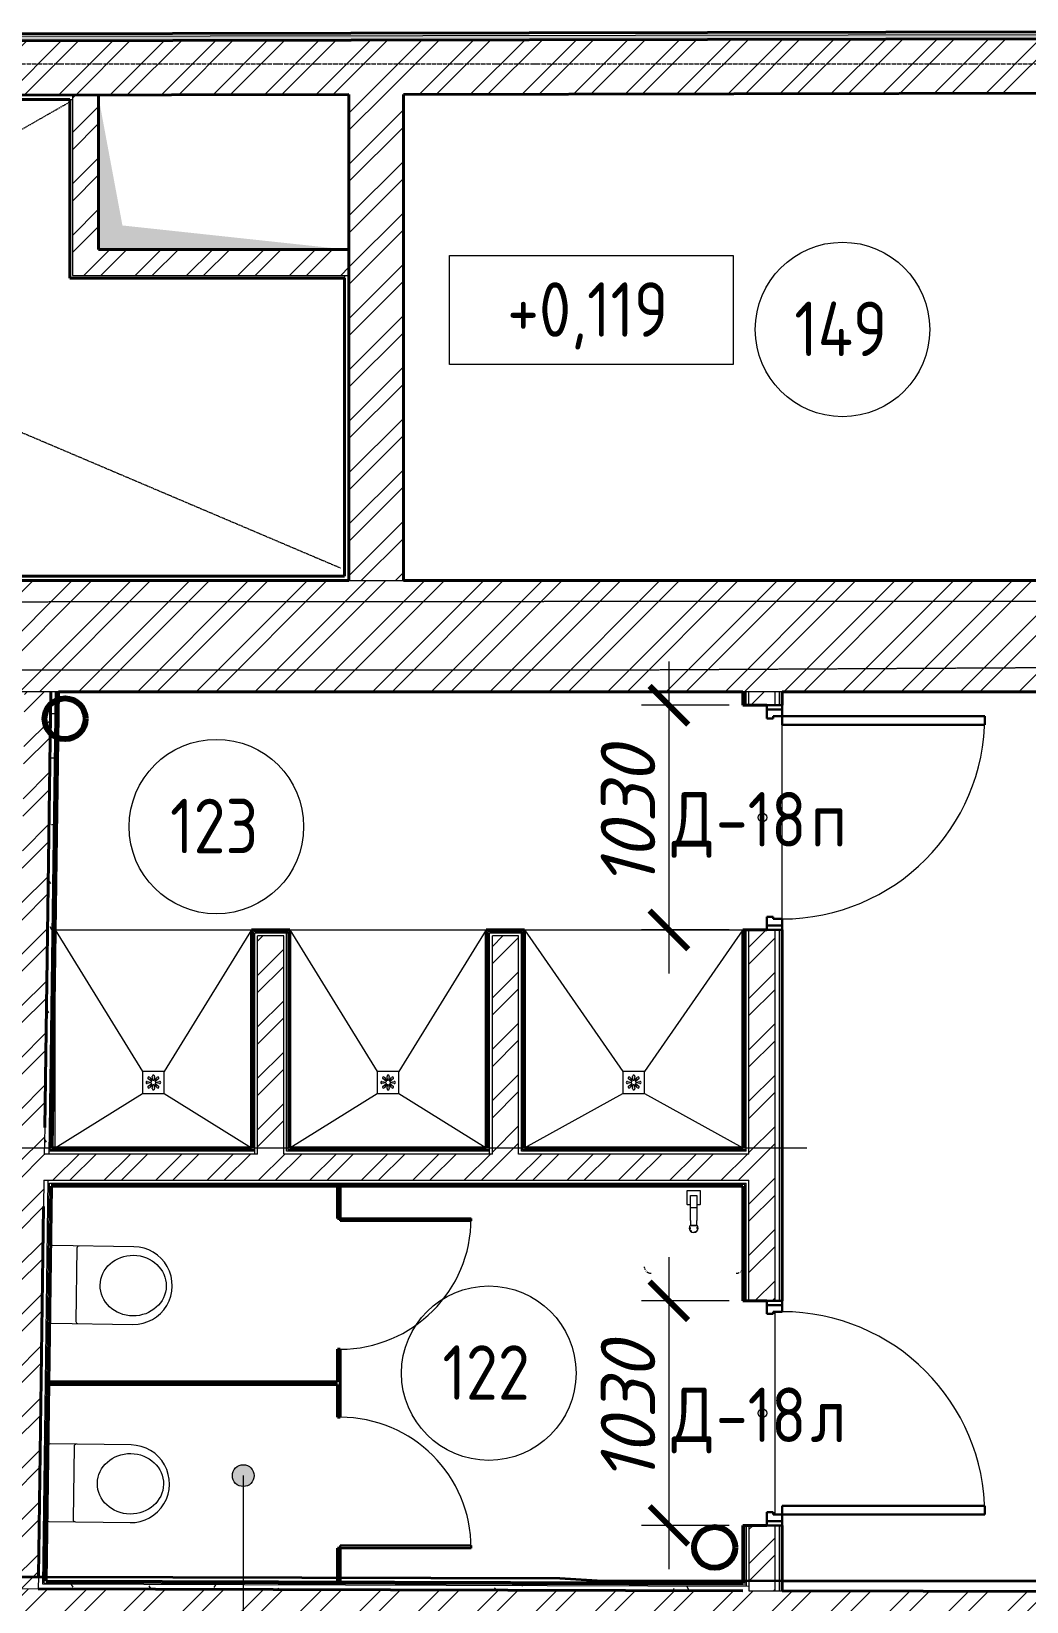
# Model space of a CAD drawing. Header units: millimetres. Extents: x 749182 to 2267578, y 70462 to 311449.
# Drawn here: x 1983224 to 1987787, y 89121 to 96322 of the extents above; entities that cross this region are included whole.
import ezdxf

# ---------------------------------------------------------------- set-up
doc = ezdxf.new("R2010")
doc.units = ezdxf.units.MM
for name, pattern in [('ADSK_Линия сетки', [25, 20, -2.5, 0, -2.5]), ('ADSK_Сверху', [4.5, 3, -1.5]), ('ADSK_Штриховая_ш2 п1', [3, 2, -1]), ('осеваяX2', [4, 2.5, -0.5, 0.5, -0.5])]:
    doc.linetypes.add(name, pattern=pattern)
doc.layers.get('Defpoints').update_dxf_attribs({"color": 255})
for name, color, linetype, lineweight in [('Аннотация', 7, 'Continuous', 9), ('Двери', 7, 'Continuous', 20), ('Марки дверей', 7, 'Continuous', 20), ('Марки помещений', 7, 'Continuous', 20), ('Обобщенные модели', 7, 'Continuous', 18), ('Оборудование', 7, 'Continuous', 18), ('Оси', 165, 'осеваяX2', 13), ('отметки', 7, 'Continuous', 20), ('Перекрытие', 7, 'Continuous', 18), ('размеры', 7, 'Continuous', 9), ('Сантехника', 7, 'Continuous', 18), ('Сантехническое оборудование', 7, 'Continuous', 9), ('Стены', 184, 'Continuous', 40), ('Стены внутренние', 7, 'Continuous', 18), ('Стены разрез', 7, 'Continuous', 35), ('Стены штриховка', 7, 'Continuous', 18), ('стояки', 7, 'Continuous', 9), ('Узлы', 7, 'Continuous', 18)]:
    doc.layers.add(name, color=color, linetype=linetype, lineweight=lineweight)
doc.layers.add('Линии', color=7, linetype='Continuous', lineweight=9, true_color=0x00a600)
doc.layers.add('планы со стояками отопление_dwg', color=7, linetype='Continuous', lineweight=9, true_color=0x767676)
doc.styles.add('GOST Common_2', font='GOST_Common.ttf', dxfattribs={"width": 0.9, "height": 200})
doc.styles.add('М2', font='isocpeui.ttf')
doc.dimstyles.new('SPDS 1_100', dxfattribs={"dimscale": 100, "dimtxt": 2.5, "dimasz": 1.77, "dimexe": 1.25, "dimexo": 0.625, "dimtad": 1, "dimdec": 0, "dimrnd": 0.001, "dimzin": 9, "dimtxsty": 'М2', "dimblk": 'ARCHTICK', "dimcen": 2.5, "dimdle": 2, "dimclrt": 256, "dimadec": 0, "dimazin": 2, "dimtfac": 0.75, "dimtdec": 0, "dimtmove": 1, "dimatfit": 3, "dimfxl": 0, "dimtolj": 1, "dimlwd": 9, "dimlwe": 9, "dimarcsym": 0})
pattern_1 = [(0, (1958220.23, 75616.62), (406.4, 101.6), [33.528, -271.272, 33.528, -271.272, -1625.6]), (0, (1958220.23, 75616.62), (406.4, 101.6), [-609.6, 33.528, -576.072, 33.528, -271.272, -711.2]), (0, (1958220.23, 75616.62), (406.4, 101.6), [-1524, 33.528, -169.672, 33.528, -474.472]), (120, (1958372.63, 75667.42), (-291.18818, 301.15272), [33.528, -271.272, 33.528, -271.272, -1625.6]), (120, (1958372.63, 75667.42), (-291.18818, 301.15272), [-609.6, 33.528, -576.072, 33.528, -271.272, -711.2]), (120, (1958372.63, 75667.42), (-291.18818, 301.15272), [-1524, 33.528, -169.672, 33.528, -474.472]), (240, (1958423.43, 75870.62), (-115.21182, -402.75272), [33.528, -271.272, 33.528, -271.272, -1625.6]), (240, (1958423.43, 75870.62), (-115.21182, -402.75272), [-609.6, 33.528, -576.072, 33.528, -271.272, -711.2]), (240, (1958423.43, 75870.62), (-115.21182, -402.75272), [-1524, 33.528, -169.672, 33.528, -474.472])]
pattern_2 = [(45, (1958220.23, 75616.62), (-117.8655, 117.8655), []), (45, (1958298.8, 75616.62), (-117.8655, 117.8655), [])]
pattern_3 = [(45, (1958220.23, 75616.62), (-70.71068, 70.71068), [])]

# ---------------------------------------------------------------- blocks, each defined once
blk = doc.blocks.new('Существующие стены 1 эт - Существующие стены 1 эт-653793-01 План 1-го этажа маркировочный')
at = {"layer": 'Стены'}
blk.add_line((28445.2, 13599.4), (32868.8, 13596.4), dxfattribs=at)
at = {"layer": 'Стены разрез'}
for p, q in [((25061.5, 13616.2), (24890.9, 13617.5)), ((27426, 13610.5), (25061.5, 13616.2)), ((27598, 13599.9), (27426, 13610.5)), ((32868.8, 13596.4), (27598, 13599.9))]:
    blk.add_line(p, q, dxfattribs=at)
blk = doc.blocks.new('AC_Дверь_Однопольная_Стальная - Д-18п 1030х2200h-1983219-01 План 1-го этажа маркировочный')
at = {"layer": 'Двери', "lineweight": 30}
for p, q in [((-465, 1020), (-425, 1020)), ((-465, 90), (-465, 1020)), ((-425, 1020), (-425, 90)), ((-515, 90), (-495, 90)), ((-515, 20), (-515, 90)), ((-495, 90), (-465, 90)), ((-495, 20), (-495, 90)), ((-495, 90), (-495, 20)), ((-425, 90), (-465, 90)), ((-465, 90), (-465, 50)), ((465, 90), (495, 90)), ((465, 50), (465, 90)), ((495, 90), (495, 20)), ((495, 90), (515, 90)), ((495, 20), (495, 90)), ((515, 90), (515, 20)), ((-495, 20), (-515, 20)), ((-455, 20), (-495, 20)), ((-465, 50), (-455, 50)), ((-455, 50), (-455, 20)), ((455, 50), (465, 50)), ((455, 20), (455, 50)), ((495, 20), (455, 20)), ((515, 20), (495, 20))]:
    blk.add_line(p, q, dxfattribs=at)
at = {"layer": 'Двери'}
blk.add_arc((-465, 90), 930, 0, 90, dxfattribs=at)
blk = doc.blocks.new('AC_Дверь_Однопольная_Стальная - Д-18л 1030х2200h-1983214-01 План 1-го этажа маркировочный')
at = {"layer": 'Двери', "lineweight": 30}
for p, q in [((465, 1020), (425, 1020)), ((425, 1020), (425, 90)), ((465, 90), (465, 1020)), ((-495, 90), (-515, 90)), ((-515, 90), (-515, 20)), ((-465, 90), (-495, 90)), ((-495, 90), (-495, 20)), ((-495, 20), (-495, 90)), ((-465, 50), (-465, 90)), ((425, 90), (465, 90)), ((495, 90), (465, 90)), ((465, 90), (465, 50)), ((495, 20), (495, 90)), ((515, 90), (495, 90)), ((495, 90), (495, 20)), ((515, 20), (515, 90)), ((-515, 20), (-495, 20)), ((-495, 20), (-455, 20)), ((-455, 50), (-465, 50)), ((-455, 20), (-455, 50)), ((465, 50), (455, 50)), ((455, 50), (455, 20)), ((455, 20), (495, 20)), ((495, 20), (515, 20))]:
    blk.add_line(p, q, dxfattribs=at)
at = {"layer": 'Двери'}
blk.add_arc((465, 90), 930, 90, 180, dxfattribs=at)
blk = doc.blocks.new('Parametric_Porcelain_bathroom_sink_20774 - 450х400мм-V221-01 План 1-го этажа маркировочный')
at = {"layer": 'Оборудование'}
for p, q in [((-89.1, 431.1), (-88.2, 431.9)), ((343.1, 427.1), (343.9, 426.2)), ((110, 217.1), (140, 217.1)), ((110, 217.1), (110, 194.1)), ((140, 217.1), (110, 217.1)), ((140, 194.1), (140, 217.1)), ((110, 134.5), (110, 194.1)), ((140, 194.1), (140, 134.5)), ((93.2, 119.2), (93.2, 59.6)), ((110, 121.1), (95.1, 121.1)), ((110, 99.5), (110, 134.5)), ((140, 134.5), (110, 134.5)), ((110, 79.5), (110, 99.5)), ((140, 79.5), (110, 79.5)), ((140, 134.5), (140, 99.5)), ((154.6, 121.1), (140, 121.1)), ((140, 99.5), (140, 79.5)), ((156.5, 59.6), (156.5, 119.2)), ((94.7, 58.1), (155, 58.1))]:
    blk.add_line(p, q, dxfattribs=at)
at = {"layer": 'Оборудование', "flags": 128}
for points in [[(-83.1, 435), (-82, 435.5), (-80.9, 436), (-79.7, 436.4)], [(-77.4, 437.1), (-76.3, 437.3), (-75.1, 437.6), (-73.9, 437.7), (-72.7, 437.9), (-71.5, 438), (-70.3, 438), (-70, 438)], [(320, 438), (321.2, 438), (322.4, 437.9), (323.6, 437.8), (324.8, 437.6), (326, 437.4), (327.1, 437.1)], [(329.4, 436.5), (330.6, 436.1), (331.7, 435.6), (332.8, 435.1), (333.9, 434.6)], [(335.9, 433.4), (336.9, 432.8), (337.9, 432.1), (338.9, 431.3), (339.8, 430.6)], [(-100, 408), (-100, 409.2), (-99.9, 410.4), (-99.8, 411.6), (-99.6, 412.8), (-99.4, 414), (-99.1, 415.1)], [(-98.5, 417.4), (-98.1, 418.6), (-97.6, 419.7), (-97.1, 420.8), (-96.6, 421.9)], [(-95.4, 423.9), (-94.8, 424.9), (-94.1, 425.9), (-93.3, 426.9), (-92.6, 427.8)], [(347, 421.1), (347.5, 420), (348, 418.9), (348.4, 417.7)], [(349.1, 415.4), (349.3, 414.3), (349.6, 413.1), (349.7, 411.9), (349.9, 410.7), (350, 409.5), (350, 408.3), (350, 408)]]:
    blk.add_lwpolyline(points, dxfattribs=at)
at = {"layer": 'Оборудование'}
for centre, radius, start, end in [((125, 230), 20, 0, 180), ((125, 230), 20, 180, 221.0942), ((125, 230), 18.2, 165.15778, 180), ((125, 230), 18.2, 180, 191.34075), ((125, 230), 16.3, 175.36727, 180), ((125, 230), 16.3, 175.36727, 180), ((125, 230), 16.3, 180, 198.62064), ((125, 230), 16.3, 180, 198.62064), ((125, 230), 18.2, 208.98332, 219.73377), ((125, 230), 18.2, 95.84531, 146.66266), ((125, 230), 16.3, 216.87489, 225), ((125, 230), 16.3, 216.87489, 225), ((125, 230), 18.2, 85.13096, 94.18327), ((125, 230), 18.2, 52.75928, 62.71908), ((125, 230), 16.3, 36.87489, 45), ((125, 230), 16.3, 36.87489, 45), ((125, 230), 18.2, 45, 49.4056), ((125, 230), 18.2, 315, 326.66266), ((125, 230), 18.2, 28.98332, 39.73377), ((125, 230), 20, 318.88517, 360), ((125, 230), 16.3, 0, 18.62064), ((125, 230), 16.3, 0, 18.62064), ((125, 230), 16.3, 355.36727, 360), ((125, 230), 16.3, 355.36727, 360), ((125, 230), 18.2, 345.15778, 360), ((125, 230), 18.2, 0, 11.34075), ((95.1, 119.2), 1.87, 90, 180), ((95.1, 119.2), 1.87, 120, 150), ((95.1, 119.2), 1.87, 120, 150), ((95.1, 119.2), 1.87, 120, 150), ((154.6, 119.2), 1.87, 0, 90), ((154.6, 119.2), 1.87, 30, 60), ((154.6, 119.2), 1.87, 30, 60), ((154.6, 119.2), 1.87, 30, 60), ((94.7, 59.6), 1.49, 180, 270), ((155, 59.6), 1.49, 270, 360)]:
    blk.add_arc(centre, radius, start, end, dxfattribs=at)
blk = doc.blocks.new('Дверь-Одинарная-Панель - 600 x 2150 мм с_у-1872436-01 План 1-го этажа маркировочный')
at = {"layer": 'Двери', "lineweight": 30}
for p, q in [((288, -6), (300, -6)), ((288, -606), (288, -6)), ((300, -6), (300, -606)), ((300, -606), (288, -606))]:
    blk.add_line(p, q, dxfattribs=at)
at = {"layer": 'Двери'}
blk.add_arc((300, -6), 600, 180, 270, dxfattribs=at)
blk = doc.blocks.new('Дверь-Одинарная-Панель - 600 x 2150 мм с_у-1872435-01 План 1-го этажа маркировочный')
at = {"layer": 'Двери', "lineweight": 30}
for p, q in [((300, 606), (288, 606)), ((288, 606), (288, 6)), ((300, 6), (300, 606)), ((288, 6), (300, 6))]:
    blk.add_line(p, q, dxfattribs=at)
at = {"layer": 'Двери'}
blk.add_arc((300, 6), 600, 90, 180, dxfattribs=at)
blk = doc.blocks.new('Туалет подвесной-Moderna R-Laufen - 000 White-1870148-01 План 1-го этажа маркировочный')
at = {"layer": 'Обобщенные модели'}
for p, q in [((-53, 399.3), (-53, 27.4)), ((303, 27.4), (303, 399.3)), ((-43.1, 137.8), (293.1, 137.8))]:
    blk.add_line(p, q, dxfattribs=at)
for centre, radius, start, end in [((125, 399.3), 178, 360, 180), ((-43.1, 147.7), 9.89, 180, 270), ((293.1, 147.7), 9.89, 270, 360), ((-43.1, 27.4), 9.89, 180, 270), ((293.1, 27.4), 9.89, 270, 360)]:
    blk.add_arc(centre, radius, start, end, dxfattribs=at)
blk.add_ellipse((125, 398.3), major_axis=(0, 151.6), ratio=0.916517, dxfattribs=at)
at = {"layer": 'Сантехника'}
for p, q in [((-130, -137.5), (-130, -142.5)), ((-130, -142.5), (380, -142.5)), ((380, -142.5), (380, -137.5))]:
    blk.add_line(p, q, dxfattribs=at)
blk = doc.blocks.new('4-slope_shower_with_drain_2858 - 4-slope_shower_with_drain_2858-V230-01 План 1-го этажа маркировочный')
at = {"layer": 'Сантехническое оборудование'}
for p, q in [((-450, -300), (-450, 700)), ((-450, 700), (450, 700)), ((-450, 700), (-50, 50)), ((450, 700), (50, 50)), ((50, 50), (-50, 50)), ((-50, 50), (-50, -50)), ((-27.9, 4.9), (-11, 1.9)), ((-9.2, 6.4), (-23.2, 16.3)), ((-16.3, 23.2), (-6.4, 9.2)), ((-1.9, 11), (-4.9, 27.9)), ((4.9, 27.9), (1.9, 11)), ((6.4, 9.2), (16.3, 23.2)), ((23.2, 16.3), (9.2, 6.4)), ((11, 1.9), (27.9, 4.9)), ((50, -50), (50, 50)), ((-450, -300), (-50, -50)), ((-50, -50), (50, -50)), ((-11, -1.9), (-27.9, -4.9)), ((-23.2, -16.3), (-9.2, -6.4)), ((-6.4, -9.2), (-16.3, -23.2)), ((-4.9, -27.9), (-1.9, -11)), ((1.9, -11), (4.9, -27.9)), ((16.3, -23.2), (6.4, -9.2)), ((9.2, -6.4), (23.2, -16.3)), ((27.9, -4.9), (11, -1.9)), ((50, -50), (450, -300))]:
    blk.add_line(p, q, dxfattribs=at)
for centre, radius, start, end in [((-28.8, 0), 5, 80, 280), ((-20.4, 20.4), 5, 35, 235), ((-12, 0), 2.19, 297.42591, 62.57409), ((-12, 0), 2.19, 6.95268, 62.57409), ((-8.5, 8.5), 2.19, 252.42591, 17.57409), ((-8.5, 8.5), 2.19, 252.42591, 294.14197), ((-8.5, 8.5), 2.19, 335.85803, 17.57409), ((0, 28.8), 5, 350, 190), ((0, 12), 2.19, 207.42591, 332.57409), ((0, 12), 2.19, 207.42591, 332.57409), ((8.5, 8.5), 2.19, 162.42591, 287.57409), ((8.5, 8.5), 2.19, 162.42591, 204.14197), ((8.5, 8.5), 2.19, 231.95268, 287.57409), ((12, 0), 2.19, 117.42591, 242.57409), ((12, 0), 2.19, 117.42591, 173.04732), ((20.4, 20.4), 5, 305, 145), ((28.8, 0), 5, 260, 100), ((-20.4, -20.4), 5, 125, 325), ((-12, 0), 2.19, 297.42591, 353.04732), ((-8.5, -8.5), 2.19, 342.42591, 107.57409), ((-8.5, -8.5), 2.19, 65.85803, 107.57409), ((-8.5, -8.5), 2.19, 342.42591, 38.04732), ((0, -28.8), 5, 170, 10), ((0, -12), 2.19, 27.42591, 152.57409), ((0, -12), 2.19, 27.42591, 152.57409), ((8.5, -8.5), 2.19, 72.42591, 197.57409), ((8.5, -8.5), 2.19, 155.85803, 197.57409), ((8.5, -8.5), 2.19, 72.42591, 114.14197), ((12, 0), 2.19, 186.95268, 242.57409), ((20.4, -20.4), 5, 215, 55)]:
    blk.add_arc(centre, radius, start, end, dxfattribs=at)
blk = doc.blocks.new('4-slope_shower_with_drain_2858 - 4-slope_shower_with_drain_2858-V231-01 План 1-го этажа маркировочный')
at = {"layer": 'Сантехническое оборудование'}
for p, q in [((-450, 700), (450, 700)), ((-450, 700), (-50, 50)), ((450, 700), (50, 50)), ((50, 50), (-50, 50)), ((-50, 50), (-50, -50)), ((-27.9, 4.9), (-11, 1.9)), ((-9.2, 6.4), (-23.2, 16.3)), ((-16.3, 23.2), (-6.4, 9.2)), ((-1.9, 11), (-4.9, 27.9)), ((4.9, 27.9), (1.9, 11)), ((6.4, 9.2), (16.3, 23.2)), ((23.2, 16.3), (9.2, 6.4)), ((11, 1.9), (27.9, 4.9)), ((50, -50), (50, 50)), ((-450, -300), (-50, -50)), ((-50, -50), (50, -50)), ((-11, -1.9), (-27.9, -4.9)), ((-23.2, -16.3), (-9.2, -6.4)), ((-6.4, -9.2), (-16.3, -23.2)), ((-4.9, -27.9), (-1.9, -11)), ((1.9, -11), (4.9, -27.9)), ((16.3, -23.2), (6.4, -9.2)), ((9.2, -6.4), (23.2, -16.3)), ((27.9, -4.9), (11, -1.9)), ((50, -50), (450, -300))]:
    blk.add_line(p, q, dxfattribs=at)
for centre, radius, start, end in [((-28.8, 0), 5, 80, 280), ((-20.4, 20.4), 5, 35, 235), ((-12, 0), 2.19, 297.42591, 62.57409), ((-12, 0), 2.19, 6.95268, 62.57409), ((-8.5, 8.5), 2.19, 252.42591, 17.57409), ((-8.5, 8.5), 2.19, 252.42591, 294.14197), ((-8.5, 8.5), 2.19, 335.85803, 17.57409), ((0, 28.8), 5, 350, 190), ((0, 12), 2.19, 207.42591, 332.57409), ((0, 12), 2.19, 207.42591, 332.57409), ((8.5, 8.5), 2.19, 162.42591, 287.57409), ((8.5, 8.5), 2.19, 162.42591, 204.14197), ((8.5, 8.5), 2.19, 231.95268, 287.57409), ((12, 0), 2.19, 117.42591, 242.57409), ((12, 0), 2.19, 117.42591, 173.04732), ((20.4, 20.4), 5, 305, 145), ((28.8, 0), 5, 260, 100), ((-20.4, -20.4), 5, 125, 325), ((-12, 0), 2.19, 297.42591, 353.04732), ((-8.5, -8.5), 2.19, 342.42591, 107.57409), ((-8.5, -8.5), 2.19, 65.85803, 107.57409), ((-8.5, -8.5), 2.19, 342.42591, 38.04732), ((0, -28.8), 5, 170, 10), ((0, -12), 2.19, 27.42591, 152.57409), ((0, -12), 2.19, 27.42591, 152.57409), ((8.5, -8.5), 2.19, 72.42591, 197.57409), ((8.5, -8.5), 2.19, 155.85803, 197.57409), ((8.5, -8.5), 2.19, 72.42591, 114.14197), ((12, 0), 2.19, 186.95268, 242.57409), ((20.4, -20.4), 5, 215, 55)]:
    blk.add_arc(centre, radius, start, end, dxfattribs=at)
blk = doc.blocks.new('4-slope_shower_with_drain_2858 - 1000х1000-V232-01 План 1-го этажа маркировочный')
at = {"layer": 'Сантехническое оборудование'}
for p, q in [((-500, 700), (500, 700)), ((-500, 700), (-50, 50)), ((500, 700), (50, 50)), ((50, 50), (-50, 50)), ((-50, 50), (-50, -50)), ((-27.9, 4.9), (-11, 1.9)), ((-9.2, 6.4), (-23.2, 16.3)), ((-16.3, 23.2), (-6.4, 9.2)), ((-1.9, 11), (-4.9, 27.9)), ((4.9, 27.9), (1.9, 11)), ((6.4, 9.2), (16.3, 23.2)), ((23.2, 16.3), (9.2, 6.4)), ((11, 1.9), (27.9, 4.9)), ((50, -50), (50, 50)), ((-500, -300), (-50, -50)), ((-50, -50), (50, -50)), ((-11, -1.9), (-27.9, -4.9)), ((-23.2, -16.3), (-9.2, -6.4)), ((-6.4, -9.2), (-16.3, -23.2)), ((-4.9, -27.9), (-1.9, -11)), ((1.9, -11), (4.9, -27.9)), ((16.3, -23.2), (6.4, -9.2)), ((9.2, -6.4), (23.2, -16.3)), ((27.9, -4.9), (11, -1.9)), ((50, -50), (500, -300))]:
    blk.add_line(p, q, dxfattribs=at)
for centre, radius, start, end in [((-28.8, 0), 5, 80, 280), ((-20.4, 20.4), 5, 35, 235), ((-12, 0), 2.19, 297.42591, 62.57409), ((-12, 0), 2.19, 6.95268, 62.57409), ((-8.5, 8.5), 2.19, 252.42591, 17.57409), ((-8.5, 8.5), 2.19, 252.42591, 294.14197), ((-8.5, 8.5), 2.19, 335.85803, 17.57409), ((0, 28.8), 5, 350, 190), ((0, 12), 2.19, 207.42591, 332.57409), ((0, 12), 2.19, 207.42591, 332.57409), ((8.5, 8.5), 2.19, 162.42591, 287.57409), ((8.5, 8.5), 2.19, 162.42591, 204.14197), ((8.5, 8.5), 2.19, 231.95268, 287.57409), ((12, 0), 2.19, 117.42591, 242.57409), ((12, 0), 2.19, 117.42591, 173.04732), ((20.4, 20.4), 5, 305, 145), ((28.8, 0), 5, 260, 100), ((-20.4, -20.4), 5, 125, 325), ((-12, 0), 2.19, 297.42591, 353.04732), ((-8.5, -8.5), 2.19, 342.42591, 107.57409), ((-8.5, -8.5), 2.19, 65.85803, 107.57409), ((-8.5, -8.5), 2.19, 342.42591, 38.04732), ((0, -28.8), 5, 170, 10), ((0, -12), 2.19, 27.42591, 152.57409), ((0, -12), 2.19, 27.42591, 152.57409), ((8.5, -8.5), 2.19, 72.42591, 197.57409), ((8.5, -8.5), 2.19, 155.85803, 197.57409), ((8.5, -8.5), 2.19, 72.42591, 114.14197), ((12, 0), 2.19, 186.95268, 242.57409), ((20.4, -20.4), 5, 215, 55)]:
    blk.add_arc(centre, radius, start, end, dxfattribs=at)
blk = doc.blocks.new('планы со стояками отопление_dwg-1484427-01 План 1-го этажа маркировочный')
at = {"layer": 'стояки', "lineweight": 80}
for centre in [(197553.9, 173630.6), (200532.1, 169830.2)]:
    blk.add_circle(centre, 93.9, dxfattribs=at)
blk = doc.blocks.new('ADSK_Марка_Помещение_ОдноЗначение - Номер-247393-01 План 1-го этажа маркировочный')
at = {"layer": 'Марки помещений'}
blk.add_circle((0, 0), 4, dxfattribs=at)
blk = doc.blocks.new('ADSK_Марка_Дверь - Марка типа и комментарии-2020407-01 План 1-го этажа маркировочный')
at = {"layer": 'Марки дверей', "lineweight": 9}
blk.add_circle((0, 0), 0.2, dxfattribs=at)
blk = doc.blocks.new('_ArchTick')
at = {"color": 0, "linetype": 'ByBlock', "const_width": 0.15}
blk.add_lwpolyline([(-0.5, -0.5), (0.5, 0.5)], dxfattribs=at)
blk = doc.blocks.new('*D2910')
at = {"layer": 'Defpoints', "color": 0, "lineweight": 20, "transparency": 16777216}
for p in [(1986485.4, 93231.9), (1986146.7, 92201.9), (1986485.4, 92201.9)]:
    blk.add_point(p, dxfattribs=at)
at = {"layer": 'размеры', "color": 0, "lineweight": 9, "transparency": 16777216}
for p, q in [((1986146.7, 93431.9), (1986146.7, 92001.9)), ((1986422.9, 93231.9), (1986021.7, 93231.9)), ((1986422.9, 92201.9), (1986021.7, 92201.9))]:
    blk.add_line(p, q, dxfattribs=at)
at = {"layer": 'размеры', "color": 0, "lineweight": 9, "transparency": 16777216, "xscale": 177, "yscale": 177, "zscale": 177}
for p, rotation in [((1986146.7, 93231.9), 90), ((1986146.7, 92201.9), 270)]:
    blk.add_blockref('_ArchTick', p, dxfattribs=dict(at, rotation=rotation))
at = {"layer": 'размеры', "lineweight": 20, "transparency": 16777216, "insert": (1985959.2, 92716.9), "char_height": 250, "width": 560.473, "attachment_point": 5, "rotation": 90, "style": 'М2'}
blk.add_mtext('\\A1;1030', dxfattribs=at)
blk = doc.blocks.new('*D2911')
at = {"layer": 'Defpoints', "color": 0, "lineweight": 20, "transparency": 16777216}
for p in [(1986485.4, 90500.9), (1986146.7, 89470.9), (1986485.4, 89470.9)]:
    blk.add_point(p, dxfattribs=at)
at = {"layer": 'размеры', "color": 0, "lineweight": 9, "transparency": 16777216}
for p, q in [((1986146.7, 90700.9), (1986146.7, 89270.9)), ((1986422.9, 90500.9), (1986021.7, 90500.9)), ((1986422.9, 89470.9), (1986021.7, 89470.9))]:
    blk.add_line(p, q, dxfattribs=at)
at = {"layer": 'размеры', "color": 0, "lineweight": 9, "transparency": 16777216, "xscale": 177, "yscale": 177, "zscale": 177}
for p, rotation in [((1986146.7, 90500.9), 90), ((1986146.7, 89470.9), 270)]:
    blk.add_blockref('_ArchTick', p, dxfattribs=dict(at, rotation=rotation))
at = {"layer": 'размеры', "lineweight": 20, "transparency": 16777216, "insert": (1985959.2, 89985.9), "char_height": 250, "width": 560.473, "attachment_point": 5, "rotation": 90, "style": 'М2'}
blk.add_mtext('\\A1;1030', dxfattribs=at)
blk = doc.blocks.new('Высотные отметки - Рамка-5093-01 План 1-го этажа маркировочный')
at = {"layer": 'Аннотация', "lineweight": 20}
for p, q in [((-6.5, 0), (-6.5, 5)), ((-6.5, 5), (6.5, 5)), ((6.5, 5), (6.5, 0)), ((6.5, 0), (-6.5, 0))]:
    blk.add_line(p, q, dxfattribs=at)

msp = doc.modelspace()

# ---------------------------------------------------------------- hatches: boundary and pattern name
at = {"layer": 'отметки'}
h = msp.add_hatch(color=256, dxfattribs=at)
edge = h.paths.add_edge_path()
edge.add_arc((1984195.5147, 89699.0725), 50, 0, 360)
at = {"layer": 'Стены внутренние', "lineweight": 9}
h = msp.add_hatch(dxfattribs=at)
h.set_pattern_fill('FP_1', color=256, style=0, pattern_type=2)
h.set_pattern_definition(pattern_2)
h.paths.add_polyline_path([(1977165.7647, 96019.0554), (1989027.2418, 96040.6773), (1989027.2418, 96290.2277), (1977165.3185, 96269.055), (1977165.7576, 96023.0313)])
h = msp.add_hatch(dxfattribs=at)
h.set_pattern_fill('FP_2', color=256, style=0, pattern_type=2)
h.set_pattern_definition(pattern_1)
h.paths.add_polyline_path([(1977206.0611, 96269.1277), (1989007.2418, 96290.263), (1989007.2418, 96310.192), (1977206.0611, 96289.1278), (1977206.0611, 96278.6545)])
h = msp.add_hatch(dxfattribs=at)
h.set_pattern_fill('FP_1', color=256, style=0, pattern_type=2)
h.set_pattern_definition(pattern_2)
h.paths.add_polyline_path([(1983412.0878, 95322.6906), (1983532.0878, 95322.6906), (1983532.0878, 96030.4189), (1983412.0878, 96030.1832), (1983412.0878, 95432.2223)])
h = msp.add_hatch(dxfattribs=at)
h.set_pattern_fill('FP_1', color=256, style=0, pattern_type=2)
h.set_pattern_definition(pattern_2)
h.paths.add_polyline_path([(1984680.2149, 93803.5776), (1984930.2149, 93803.5776), (1984930.2149, 96032.9144), (1984680.2149, 96032.4682), (1984680.2149, 94428.2503)])
h = msp.add_hatch(dxfattribs=at)
h.set_pattern_fill('FP_1', color=256, style=0, pattern_type=2)
h.set_pattern_definition(pattern_2)
h.paths.add_polyline_path([(1984660.2149, 95202.6906), (1984680.2149, 95202.6906), (1984680.2149, 95322.6906), (1983412.0878, 95322.6906), (1983412.0878, 95202.6906), (1983791.3848, 95202.6906)])
h = msp.add_hatch(dxfattribs=at)
h.set_pattern_fill('FP_3', color=256, angle=45, style=0, pattern_type=2)
h.set_pattern_definition([(45, (1958220.23, 75616.62), (-134.7038, 134.7038), []), (45, (1958310.03, 75616.62), (-134.7038, 134.7038), [])])
h.paths.add_polyline_path([(1986578.2196, 93293.5776), (1989062.5809, 93293.5776), (1989062.5809, 93803.5776), (1977143.0614, 93803.5776), (1977143.0614, 93293.5776), (1986513.4105, 93293.5776)])
h = msp.add_hatch(dxfattribs=at)
h.set_pattern_fill('FP_1', color=256, style=0, pattern_type=2)
h.set_pattern_definition(pattern_2)
h.paths.add_polyline_path([(1983255.692, 89180.7102), (1983312.8949, 93293.5776), (1983192.8833, 93293.5776), (1983135.6852, 89181.0557), (1983247.5029, 89180.7338)])
h = msp.add_hatch(dxfattribs=at)
h.set_pattern_fill('FP_2', color=256, style=0, pattern_type=2)
h.set_pattern_definition(pattern_1)
h.paths.add_polyline_path([(1983285.0964, 91173.9114), (1983303.4241, 91174.5012), (1983332.8968, 93293.5776), (1983312.8949, 93293.5776), (1983283.5948, 91173.9114)])
h.paths.add_polyline_path([(1983283.5948, 91173.9139), (1983283.5948, 91173.9168), (1983285.0964, 91173.9533)])
h = msp.add_hatch(dxfattribs=at)
h.set_pattern_fill('FP_1', color=256, style=0, pattern_type=2)
h.set_pattern_definition(pattern_2)
h.paths.add_polyline_path([(1986633.4105, 89170.9868), (1986633.4105, 89470.9004), (1986513.4105, 89470.9004), (1986513.4105, 89171.3322), (1986578.2196, 89171.1457)])
h.paths.add_polyline_path([(1986513.4105, 90500.9004), (1986633.4105, 90500.9004), (1986633.4105, 92201.9114), (1986513.4105, 92201.9114), (1986513.4105, 90565.9442)])
h.paths.add_polyline_path([(1986513.4105, 93231.9114), (1986633.4105, 93231.9114), (1986633.4105, 93293.5776), (1986513.4105, 93293.5776), (1986513.4105, 93289.3552)])
h = msp.add_hatch(dxfattribs=at)
h.set_pattern_fill('FP_1', color=256, style=0, pattern_type=2)
h.set_pattern_definition(pattern_2)
h.paths.add_polyline_path([(1984348.7518, 91173.9114), (1984381.4105, 91173.9114), (1984381.4105, 92173.9114), (1984261.4105, 92173.9114), (1984261.4105, 91173.9114)])
h = msp.add_hatch(dxfattribs=at)
h.set_pattern_fill('FP_1', color=256, style=0, pattern_type=2)
h.set_pattern_definition(pattern_2)
h.paths.add_polyline_path([(1985457.4105, 91173.9114), (1985457.4105, 92173.9114), (1985337.4105, 92173.9114), (1985337.4105, 91173.9114)])
h = msp.add_hatch(dxfattribs=at)
h.set_pattern_fill('FP_1', color=256, style=0, pattern_type=2)
h.set_pattern_definition(pattern_2)
h.paths.add_polyline_path([(1983281.745, 91053.9114), (1986513.4105, 91054.0263), (1986513.4105, 91173.9114), (1983283.414, 91173.9114), (1983281.9861, 91071.2448)])
h = msp.add_hatch(dxfattribs=at)
h.set_pattern_fill('FP_2', color=256, style=0, pattern_type=2)
h.set_pattern_definition(pattern_1)
h.paths.add_polyline_path([(1983275.9713, 89200.6519), (1983301.7469, 91053.9114), (1983281.745, 91053.9114), (1983256.0536, 89200.7095), (1983260.6048, 89200.6961)])
h = msp.add_hatch(dxfattribs=at)
h.set_pattern_fill('FP_7', color=256, style=0, pattern_type=2)
h.set_pattern_definition(pattern_3)
h.paths.add_polyline_path([(1984634.2845, 89211.7418), (1984640.2845, 89211.7418), (1984640.2845, 89366.9114), (1984628.2845, 89366.9114), (1984628.2845, 89211.7591)])
h.paths.add_polyline_path([(1984628.2845, 89966.9114), (1984640.2845, 89966.9114), (1984640.2845, 90278.9114), (1984628.2845, 90278.9114), (1984628.2845, 89968.3677)])
h.paths.add_polyline_path([(1984640.2845, 90878.9114), (1984640.2845, 91025.9114), (1984628.2845, 91025.9114), (1984628.2845, 90878.9114)])
h = msp.add_hatch(dxfattribs=at)
h.set_pattern_fill('FP_7', color=256, style=0, pattern_type=2)
h.set_pattern_definition(pattern_3)
h.paths.add_polyline_path([(1983791.3848, 90116.9114), (1984628.2845, 90116.9114), (1984628.2845, 90128.9114), (1983303.8832, 90128.9114), (1983303.7998, 90116.9114), (1983694.3205, 90116.9114)])
h = msp.add_hatch(dxfattribs=at)
h.set_pattern_fill('FP_13', color=256, angle=45, style=0, pattern_type=2)
h.set_pattern_definition([(44.83506, (1958220.23, 75616.62), (-134.3155, 135.0911), []), (44.83506, (1958310.03, 75616.36), (-134.3155, 135.0911), [])])
h.paths.add_polyline_path([(1991299.8367, 88647.5515), (1991301.3048, 89157.5494), (1975025.4384, 89204.1512), (1975023.971, 88694.4047), (1991037.1553, 88648.3077)])
h = msp.add_hatch(dxfattribs=at)
h.set_pattern_fill('FP_2', color=256, style=0, pattern_type=2)
h.set_pattern_definition(pattern_1)
h.paths.add_polyline_path([(1986513.4105, 89171.3322), (1986513.4105, 89191.3323), (1983255.9694, 89200.6519), (1983255.692, 89180.7102), (1986485.4105, 89171.4128)])
at = {"layer": 'Узлы', "true_color": 0x808080}
msp.add_hatch(color=8, dxfattribs=at).paths.add_polyline_path([(1983791.3848, 95322.6906), (1984660.2149, 95322.6993), (1983641.6195, 95432.2223), (1983532.0878, 96019.7464), (1983532.0878, 95322.6906), (1983641.6195, 95322.6906)])

# ---------------------------------------------------------------- linework, layer by layer
at = {"layer": 'Линии', "linetype": 'ADSK_Сверху'}
for p, q in [((1979677.1974, 93870.0667), (1983400.0878, 95998.7146)), ((1979683.2135, 95969.6792), (1984641.898, 93861.4366))]:
    msp.add_line(p, q, dxfattribs=at)
at = {"layer": 'Линии', "linetype": 'ADSK_Штриховая_ш2 п1'}
msp.add_line((1979978.714, 91201.9114), (1986778.714, 91201.9114), dxfattribs=at)
at = {"layer": 'Оси', "linetype": 'ADSK_Линия сетки'}
msp.add_line((1947134.001, 96173.407), (2015361.944, 96173.407), dxfattribs=at)
at = {"layer": 'отметки', "lineweight": 20}
msp.add_line((1984195.5147, 89699.0725), (1984195.5147, 88229.4515), dxfattribs=at)
at = {"layer": 'отметки'}
msp.add_circle((1984195.5147, 89699.0725), 50, dxfattribs=at)
at = {"layer": 'Перекрытие', "linetype": 'ADSK_Сверху'}
for p, q in [((1989200.3258, 93709.4574), (1977011.7834, 93701.2503)), ((1980642.4243, 93395.2096), (1985854.691, 93393.7779)), ((1985854.691, 93393.7779), (1989506.9111, 93414.3162))]:
    msp.add_line(p, q, dxfattribs=at)
at = {"layer": 'Перекрытие'}
for p, q in [((1986665.4105, 92251.9114), (1986665.4105, 93141.9114)), ((1983333.4105, 91201.9114), (1983333.4105, 92201.9114)), ((1983333.4105, 92201.9114), (1984233.4105, 92201.9114)), ((1984409.4105, 92201.9114), (1985309.4105, 92201.9114)), ((1985485.4105, 92201.9114), (1986485.4105, 92201.9114)), ((1986633.4105, 89520.9004), (1986633.4105, 90450.9004))]:
    msp.add_line(p, q, dxfattribs=at)
at = {"layer": 'Стены внутренние', "lineweight": 40}
for p, q in [((1989047.0186, 96290.263), (1977165.3185, 96269.055)), ((1988995.2418, 96322.1706), (1977218.0611, 96301.1492)), ((1979643.2546, 96023.4776), (1984680.2149, 96032.4682)), ((1979663.2546, 96003.5132), (1983400.0878, 96010.1832)), ((1983400.0878, 96010.1832), (1983400.0878, 95190.6906)), ((1983532.0878, 95322.6906), (1983532.0878, 96030.4189)), ((1984680.2149, 96032.4682), (1984680.2149, 93803.5776)), ((1984930.2149, 96032.9144), (1989047.4649, 96040.2634)), ((1984930.2149, 93803.5776), (1984930.2149, 96032.9144)), ((1984680.2149, 95322.6906), (1983532.0878, 95322.6906)), ((1983400.0878, 95190.6906), (1984660.2149, 95190.6906)), ((1984660.2149, 95190.6906), (1984660.2149, 93823.5776)), ((1984680.2149, 93803.5776), (1979643.2546, 93803.5776)), ((1984660.2149, 93823.5776), (1979663.2546, 93823.5776)), ((1989062.5809, 93803.5776), (1984930.2149, 93803.5776)), ((1983285.0964, 91294.8758), (1983312.8949, 93293.5776)), ((1983318.8068, 91201.9114), (1983347.8983, 93293.5776)), ((1983347.8983, 93293.5776), (1986485.4105, 93293.5776)), ((1986485.4105, 93293.5776), (1986485.4105, 93231.9114)), ((1986665.4105, 93231.9114), (1986665.4105, 93293.5776)), ((1986665.4105, 93293.5776), (1989572.5809, 93293.5776)), ((1986485.4105, 93231.9114), (1986595.4105, 93231.9114)), ((1984233.4105, 92201.9114), (1984233.4105, 91201.9114)), ((1984409.4105, 92201.9114), (1984233.4105, 92201.9114)), ((1984409.4105, 91201.9114), (1984409.4105, 92201.9114)), ((1985309.4105, 92201.9114), (1985309.4105, 91201.9114)), ((1985485.4105, 92201.9114), (1985309.4105, 92201.9114)), ((1985485.4105, 91201.9114), (1985485.4105, 92201.9114)), ((1986485.4105, 92201.9114), (1986485.4105, 91201.9114)), ((1986595.4105, 92201.9114), (1986485.4105, 92201.9114)), ((1986665.4105, 90500.9004), (1986665.4105, 92201.9114)), ((1984233.4105, 91201.9114), (1983318.8068, 91201.9114)), ((1985309.4105, 91201.9114), (1984409.4105, 91201.9114)), ((1986485.4105, 91201.9114), (1985485.4105, 91201.9114)), ((1983291.1808, 89215.6082), (1983316.359, 91025.9114)), ((1983316.359, 91025.9114), (1986485.4105, 91025.9114)), ((1984628.2845, 91025.9114), (1984628.2845, 90878.9114)), ((1984640.2845, 90878.9114), (1984640.2845, 91025.9114)), ((1986485.4105, 91025.9114), (1986485.4105, 90500.9004)), ((1983256.4689, 89236.5718), (1983280.0626, 90932.9471)), ((1984628.2845, 90878.9114), (1984640.2845, 90878.9114)), ((1986485.4105, 90500.9004), (1986595.4105, 90500.9004)), ((1984628.2845, 90278.9114), (1984628.2845, 90128.9114)), ((1984640.2845, 90278.9114), (1984628.2845, 90278.9114)), ((1984640.2845, 89966.9114), (1984640.2845, 90278.9114)), ((1984628.2845, 90128.9114), (1983303.7998, 90128.9114)), ((1983303.7998, 90128.9114), (1983303.7998, 90116.9114)), ((1983303.7998, 90116.9114), (1984628.2845, 90116.9114)), ((1984628.2845, 90116.9114), (1984628.2845, 89966.9114)), ((1984628.2845, 89966.9114), (1984640.2845, 89966.9114)), ((1986485.4105, 89470.9004), (1986485.4105, 89206.413)), ((1986595.4105, 89470.9004), (1986485.4105, 89470.9004)), ((1986665.4105, 89170.8947), (1986665.4105, 89470.9004)), ((1984628.2845, 89366.9114), (1984628.2845, 89211.7418)), ((1984640.2845, 89366.9114), (1984628.2845, 89366.9114)), ((1984640.2845, 89211.7418), (1984640.2845, 89366.9114)), ((1983255.692, 89180.7102), (1986485.4105, 89171.4128)), ((1986485.4105, 89171.4128), (1983255.692, 89180.7102)), ((1986485.4105, 89206.413), (1983291.1808, 89215.6082)), ((1984628.2845, 89211.7418), (1984640.2845, 89211.7418)), ((1991238.5708, 89157.73), (1986665.4105, 89170.8947))]:
    msp.add_line(p, q, dxfattribs=at)
at = {"layer": 'Стены штриховка'}
for p, q in [((1977206.0611, 96289.1278), (1989007.2418, 96310.192)), ((1977216.0611, 96299.1456), (1988997.2418, 96320.1742)), ((1983400.0878, 96010.1832), (1983412.0878, 96010.2046)), ((1983402.0878, 96010.1868), (1983402.0878, 95190.6906)), ((1983412.0878, 96030.2047), (1983412.0878, 95202.6906)), ((1983402.0878, 95202.6906), (1983400.0878, 95202.6906)), ((1983412.0878, 95202.6906), (1984680.2149, 95202.6906)), ((1984660.2149, 95202.6906), (1984660.2149, 95190.6906)), ((1983400.0878, 95192.6906), (1984660.2149, 95192.6906)), ((1984680.2149, 93803.5776), (1984930.2149, 93803.5776)), ((1983347.8983, 93293.5776), (1983157.8799, 93293.5776)), ((1983332.8968, 93293.5776), (1983303.4159, 91173.9114)), ((1983309.6808, 91192.9114), (1983338.8974, 93293.5776)), ((1986665.4105, 93293.5776), (1986485.4105, 93293.5776)), ((1986494.4105, 93231.9114), (1986494.4105, 93293.5776)), ((1986500.4105, 93231.9114), (1986500.4105, 93293.5776)), ((1986513.4105, 93231.9114), (1986513.4105, 93293.5776)), ((1986633.4105, 93231.9114), (1986633.4105, 93293.5776)), ((1986653.4105, 93231.9114), (1986653.4105, 93293.5776)), ((1986663.4105, 93231.9114), (1986663.4105, 93293.5776)), ((1984242.4105, 91201.9114), (1984242.4105, 92192.9114)), ((1984400.4105, 92192.9114), (1984242.4105, 92192.9114)), ((1984400.4105, 92186.9114), (1984248.4105, 92186.9114)), ((1984248.4105, 91173.9114), (1984248.4105, 92186.9114)), ((1984261.4105, 91173.9114), (1984261.4105, 92173.9114)), ((1984381.4105, 92173.9114), (1984261.4105, 92173.9114)), ((1984381.4105, 91173.9114), (1984381.4105, 92173.9114)), ((1984394.4105, 91186.9114), (1984394.4105, 92186.9114)), ((1984400.4105, 92192.9114), (1984400.4105, 91192.9114)), ((1985318.4105, 91201.9114), (1985318.4105, 92192.9114)), ((1985476.4105, 92192.9114), (1985318.4105, 92192.9114)), ((1985476.4105, 92186.9114), (1985324.4105, 92186.9114)), ((1985324.4105, 91173.9114), (1985324.4105, 92186.9114)), ((1985337.4105, 91173.9114), (1985337.4105, 92173.9114)), ((1985457.4105, 92173.9114), (1985337.4105, 92173.9114)), ((1985457.4105, 91173.9114), (1985457.4105, 92173.9114)), ((1985470.4105, 91186.9114), (1985470.4105, 92186.9114)), ((1985476.4105, 92192.9114), (1985476.4105, 91192.9114)), ((1986494.4105, 91201.9114), (1986494.4105, 92201.9114)), ((1986500.4105, 91186.9114), (1986500.4105, 92201.9114)), ((1986513.4105, 91173.9114), (1986513.4105, 92201.9114)), ((1986633.4105, 90500.9004), (1986633.4105, 92201.9114)), ((1986653.4105, 90500.9004), (1986653.4105, 92201.9114)), ((1986663.4105, 90500.9004), (1986663.4105, 92201.9114)), ((1983285.0964, 91294.8758), (1983283.414, 91173.9114)), ((1983303.4159, 91173.9114), (1983283.414, 91173.9114)), ((1984261.4105, 91173.9114), (1983303.4159, 91173.9114)), ((1984248.4105, 91186.9114), (1983303.5967, 91186.9114)), ((1984248.4105, 91192.9114), (1983309.6808, 91192.9114)), ((1984242.4105, 91201.9114), (1984248.4105, 91201.9114)), ((1985337.4105, 91173.9114), (1984381.4105, 91173.9114)), ((1985324.4105, 91186.9114), (1984394.4105, 91186.9114)), ((1985324.4105, 91192.9114), (1984400.4105, 91192.9114)), ((1985318.4105, 91201.9114), (1985324.4105, 91201.9114)), ((1986513.4105, 91173.9114), (1985457.4105, 91173.9114)), ((1986500.4105, 91186.9114), (1985470.4105, 91186.9114)), ((1986500.4105, 91192.9114), (1985476.4105, 91192.9114)), ((1986500.4105, 91201.9114), (1986485.4105, 91201.9114)), ((1983275.9713, 89200.6519), (1983301.7469, 91053.9114)), ((1983281.745, 91053.9114), (1983280.0626, 90932.9471)), ((1983281.745, 91053.9114), (1986513.4105, 91053.9114)), ((1983282.0551, 89206.6344), (1983307.5667, 91040.9114)), ((1983307.5667, 91040.9114), (1986500.4105, 91040.9114)), ((1983316.5676, 91040.9114), (1983316.359, 91025.9114)), ((1986494.4105, 91034.9114), (1983316.4841, 91034.9114)), ((1986494.4105, 90500.9004), (1986494.4105, 91034.9114)), ((1986500.4105, 90500.9004), (1986500.4105, 91040.9114)), ((1986513.4105, 90500.9004), (1986513.4105, 91053.9114)), ((1986494.4105, 89206.3871), (1986494.4105, 89470.9004)), ((1986500.4105, 89470.9004), (1986500.4105, 89191.3697)), ((1986513.4105, 89470.9004), (1986513.4105, 89171.3322)), ((1986633.4105, 89170.9868), (1986633.4105, 89470.9004)), ((1986653.4105, 89170.9292), (1986653.4105, 89470.9004)), ((1986663.4105, 89170.9004), (1986663.4105, 89470.9004)), ((1983256.4689, 89236.5718), (1983255.692, 89180.7102)), ((1983135.6852, 89181.0557), (1983255.692, 89180.7102)), ((1986513.4105, 89191.3323), (1983275.9713, 89200.6519)), ((1986500.4105, 89197.3698), (1983282.0551, 89206.6344)), ((1986500.4105, 89206.3698), (1986485.4105, 89206.413)), ((1986513.4105, 89171.3322), (1986665.4105, 89170.8947))]:
    msp.add_line(p, q, dxfattribs=at)

# ---------------------------------------------------------------- block references
at = {"layer": 'Двери'}
for name, p, rotation in [('AC_Дверь_Однопольная_Стальная - Д-18п 1030х2200h-1983219-01 План 1-го этажа маркировочный', (1986575.4105, 92716.9114), 269.9999999999999), ('Дверь-Одинарная-Панель - 600 x 2150 мм с_у-1872436-01 План 1-го этажа маркировочный', (1984634.2845, 90578.9114), 89.99999999999987), ('AC_Дверь_Однопольная_Стальная - Д-18л 1030х2200h-1983214-01 План 1-го этажа маркировочный', (1986575.4105, 89985.9004), 269.9999999999999), ('Дверь-Одинарная-Панель - 600 x 2150 мм с_у-1872435-01 План 1-го этажа маркировочный', (1984634.2845, 89666.9114), 269.9999999999999)]:
    msp.add_blockref(name, p, dxfattribs=dict(at, rotation=rotation))
at = {"layer": 'Марки дверей', "xscale": 99.99999999999993, "yscale": 99.99999999999993, "zscale": 99.99999999999993}
for p in [(1986575.4105, 92716.9114), (1986575.4105, 89985.9004)]:
    msp.add_blockref('ADSK_Марка_Дверь - Марка типа и комментарии-2020407-01 План 1-го этажа маркировочный', p, dxfattribs=at)
at = {"layer": 'Марки помещений', "xscale": 99.99999999999993, "yscale": 99.99999999999993, "zscale": 99.99999999999993}
for p in [(1986942.7206, 94955.378), (1984072.2269, 92675.3912), (1985321.0048, 90169.0919)]:
    msp.add_blockref('ADSK_Марка_Помещение_ОдноЗначение - Номер-247393-01 План 1-го этажа маркировочный', p, dxfattribs=at)
at = {"layer": 'Оборудование', "rotation": 180}
msp.add_blockref('Parametric_Porcelain_bathroom_sink_20774 - 450х400мм-V221-01 План 1-го этажа маркировочный', (1986385.4105, 91063.9114), dxfattribs=at)
at = {"layer": 'отметки', "lineweight": 20, "xscale": 99.99999999999993, "yscale": 99.99999999999993, "zscale": 99.99999999999993}
msp.add_blockref('Высотные отметки - Рамка-5093-01 План 1-го этажа маркировочный', (1985791.1827, 94794.9077), dxfattribs=at)
at = {"layer": 'планы со стояками отопление_dwg', "color": 6, "true_color": 0xff00ff}
msp.add_blockref('планы со стояками отопление_dwg-1484427-01 План 1-го этажа маркировочный', (1785824.7266, -80460.4271), dxfattribs=at)
at = {"layer": 'Сантехника', "rotation": 269.2031661742182}
for p in [(1983294.3409, 90701.1862), (1983281.6985, 89792.2049)]:
    msp.add_blockref('Туалет подвесной-Moderna R-Laufen - 000 White-1870148-01 План 1-го этажа маркировочный', p, dxfattribs=at)
at = {"layer": 'Сантехническое оборудование'}
for name, p in [('4-slope_shower_with_drain_2858 - 4-slope_shower_with_drain_2858-V230-01 План 1-го этажа маркировочный', (1983783.4105, 91501.9114)), ('4-slope_shower_with_drain_2858 - 4-slope_shower_with_drain_2858-V231-01 План 1-го этажа маркировочный', (1984859.4105, 91501.9114)), ('4-slope_shower_with_drain_2858 - 1000х1000-V232-01 План 1-го этажа маркировочный', (1985985.4105, 91501.9114))]:
    msp.add_blockref(name, p, dxfattribs=at)
at = {"layer": 'Стены', "color": 243, "true_color": 0xbb5389}
msp.add_blockref('Существующие стены 1 эт - Существующие стены 1 эт-653793-01 План 1-го этажа маркировочный', (1958220.2258, 75616.6187), dxfattribs=at)

# ---------------------------------------------------------------- texts
at = {"layer": 'Марки дверей', "lineweight": 9, "char_height": 250, "attachment_point": 1, "style": 'GOST Common_2'}
for s, insert, width in [('\\fGOST Common|b0|i0|c204|p34|;\\W.9;Д', (1986159.4312, 92833.9245), 245.316375), ('-18', (1986361.8375, 92833.9245), 526.708687), ('\\fGOST Common|b0|i0|c204|p34|;\\W.9;п', (1986796.4156, 92833.9245), 194.810062), ('\\fGOST Common|b0|i0|c204|p34|;\\W.9;Д', (1986159.4312, 90102.9135), 245.316375), ('-18', (1986361.8375, 90102.9135), 526.708687), ('\\fGOST Common|b0|i0|c204|p34|;\\W.9;л', (1986796.4156, 90102.9135), 194.810062)]:
    msp.add_mtext(s, dxfattribs=dict(at, insert=insert, width=width))
at = {"layer": 'Марки помещений', "lineweight": 9, "char_height": 250, "attachment_point": 1, "style": 'GOST Common_2'}
for s, insert, width in [('149', (1986721.7634, 95083.1031), 548.35425), ('123', (1983859.8196, 92803.1162), 526.708687), ('122', (1985108.5976, 90296.817), 526.708687)]:
    msp.add_mtext(s, dxfattribs=dict(at, insert=insert, width=width))
at = {"layer": 'отметки', "lineweight": 20, "insert": (1985405.2485, 95171.6147), "char_height": 250, "width": 926.242019, "attachment_point": 1, "line_spacing_factor": 1.022761, "style": 'GOST Common_2'}
msp.add_mtext('+0,119', dxfattribs=at)

# ---------------------------------------------------------------- dimensions: what is measured, and where the dimension line sits
at = {"layer": 'размеры', "lineweight": 20}
for base, p1, p2, picture, middle in [((1986146.7067, 92201.9114), (1986485.4105, 93231.9114), (1986485.4105, 92201.9114), '*D2910', (1985959.2067, 92716.9114)), ((1986146.7067, 89470.9004), (1986485.4105, 90500.9004), (1986485.4105, 89470.9004), '*D2911', (1985959.2067, 89985.9004))]:
    dim = msp.add_linear_dim(base=base, p1=p1, p2=p2, angle=90, dimstyle='SPDS 1_100', dxfattribs=at)
    dim.commit()
    dim.dimension.update_dxf_attribs({"geometry": picture, "text_midpoint": middle})

doc.saveas('drawing.dxf')
